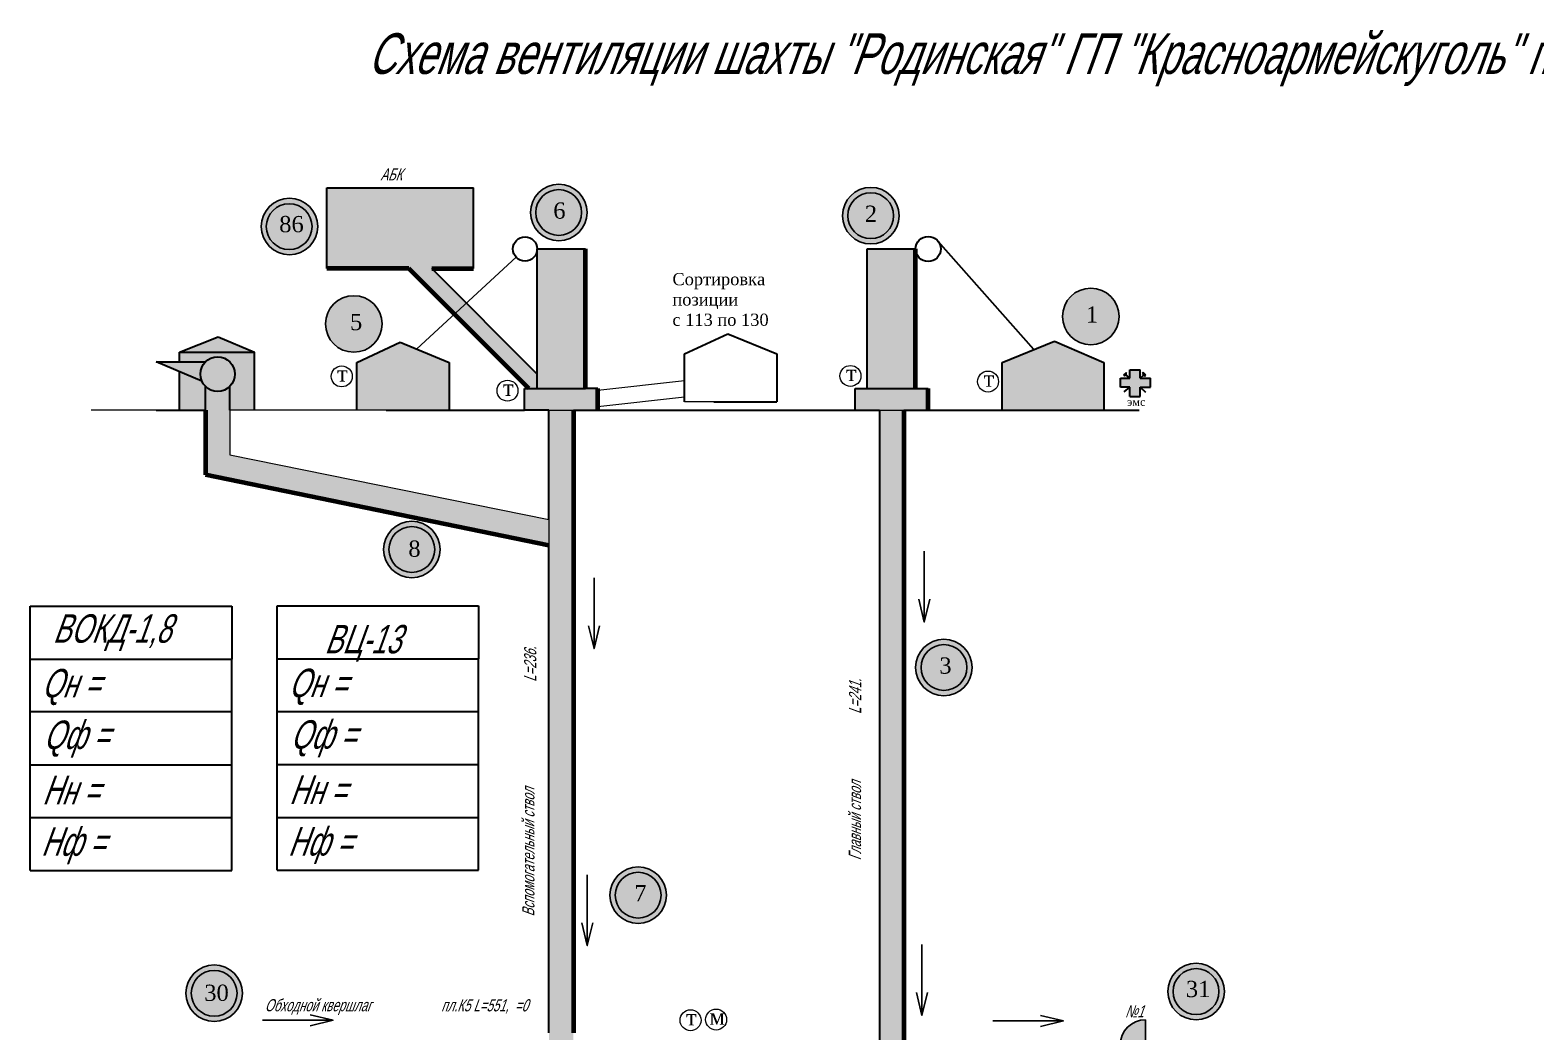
# Model space of a CAD drawing. Extents: x -416 to 179, y -69 to 259.
# Drawn here: x -390.1 to -204.7, y 106.6 to 229.9 of the extents above; entities that cross this region are included whole.
import ezdxf

# ---------------------------------------------------------------- set-up
doc = ezdxf.new("R2010")
doc.units = 0
doc.header["$MEASUREMENT"] = 0
for name, color, linetype in [('0 VIEW0', 7, 'Continuous'), ('Вент. шлюзы', 7, 'Continuous'), ('Замерные станции', 7, 'Continuous'), ('Направление струи', 7, 'Continuous'), ('Позиции краска', 7, 'Continuous'), ('Позиции ПЛА', 7, 'Continuous'), ('Сланцевые заслоны', 7, 'Continuous')]:
    doc.layers.add(name, color=color, linetype=linetype)
doc.styles.add('ESKD', font='Eskdwin')
doc.styles.add('K5_TEXTSTYLE', font='win_eskd.shx', dxfattribs={"width": 0.7, "oblique": 15, "bigfont": 'b_eskd.shx'})

# ---------------------------------------------------------------- blocks, each defined once
blk = doc.blocks.new('заслон')
at = {"layer": 'Сланцевые заслоны'}
blk.add_hatch(color=256, dxfattribs=at).paths.add_polyline_path([(-1.5, 0), (2.71, 0, 1)])
blk.add_line((-1.5, 0), (2.71, 0), dxfattribs=at)
blk.add_arc((0.6, 0), 2.11, 0, 180, dxfattribs=at)

msp = doc.modelspace()

# ---------------------------------------------------------------- hatches: boundary and pattern name
at = {"layer": '0 VIEW0', "lineweight": 30}
h = msp.add_hatch(color=256, dxfattribs=at)
h.paths.add_polyline_path([(-252.82, 187.29), (-252.69, 187.4), (-253.02, 187.73), (-253.15, 187.62), (-252.97, 187.44)])
h.paths.add_polyline_path([(-255.03, 187.63), (-255.13, 187.72), (-255.44, 187.42), (-255.34, 187.33), (-255.19, 187.47)])
at = {"layer": 'Вент. шлюзы', "linetype": 'Continuous', "lineweight": 0}
msp.add_hatch(color=41, dxfattribs=at).paths.add_polyline_path([(-366.93, 192.15), (-371.71, 190.24), (-362.45, 190.24)])
at = {"layer": 'Замерные станции', "linetype": 'Continuous', "lineweight": 0}
for color, points in [(1, [(-252.15, 187.04), (-253.42, 187.04), (-253.42, 188.07), (-254.69, 188.07), (-254.69, 187.04), (-255.81, 187.04), (-255.81, 185.95), (-254.69, 185.95), (-254.69, 184.81), (-253.42, 184.81), (-253.42, 185.95), (-252.15, 185.95)]), (4, [(-243.7, 111.54, 1), (-249.35, 111.54, 1)])]:
    msp.add_hatch(color=color, dxfattribs=at).paths.add_polyline_path(points)
at = {"layer": 'Позиции краска', "linetype": 'Continuous', "lineweight": 0}
for color, points in [(150, [(-335.5, 210.48), (-353.55, 210.48), (-353.55, 200.53), (-343.47, 200.53), (-328.7, 185.76), (-327.67, 185.76), (-327.67, 187.55), (-340.64, 200.53), (-335.5, 200.53)]), (3, [(-327.82, 207.44, 1), (-322.18, 207.44, 1)]), (41, [(-283.76, 207.05, 1), (-289.4, 207.05, 1)]), (150, [(-361.02, 205.7, 1), (-355.37, 205.7, 1)]), (3, [(-321.69, 202.95), (-327.67, 202.95), (-327.67, 185.76), (-321.69, 185.76)]), (41, [(-281.05, 202.95), (-287.03, 202.95), (-287.03, 185.76), (-281.05, 185.76)]), (2, [(-353.72, 193.72, 1), (-346.77, 193.72, 1)]), (150, [(-262.97, 194.65, 1), (-256.01, 194.65, 1)]), (2, [(-338.49, 188.98), (-344.51, 191.48), (-349.87, 188.98), (-349.87, 183.09), (-338.49, 183.09)]), (150, [(-257.88, 188.98), (-263.94, 191.61), (-270.39, 188.98), (-270.39, 183.09), (-257.88, 183.09)]), (41, [(-362.45, 190.24), (-371.71, 190.24), (-371.71, 189.07), (-368.5, 189.07, -0.664547), (-364.87, 187.55, -0.198912), (-365.5, 186.04), (-365.5, 183.09), (-362.45, 183.09)]), (41, [(-369.14, 187.55, 1), (-364.87, 187.55, 1)]), (41, [(-368.5, 189.07), (-374.57, 189.07), (-368.95, 186.67, -0.106143), (-369.14, 187.55, -0.201528)]), (41, [(-368.5, 186.02, -0.093387), (-368.95, 186.67), (-371.71, 187.85), (-371.71, 183.09), (-368.5, 183.09)]), (41, [(-365.5, 183.09), (-365.5, 186.04, -0.41127), (-368.5, 186.02), (-368.5, 183.09), (-368.5, 178.2), (-368.5, 175.13), (-326.2, 166.43), (-326.2, 169.66), (-365.5, 177.6)]), (3, [(-320.2, 185.76), (-321.69, 185.76), (-329.2, 185.76), (-329.2, 183.09), (-326.2, 183.09), (-323.2, 183.09), (-320.2, 183.09)]), (41, [(-279.51, 185.76), (-288.51, 185.76), (-288.51, 183.09), (-285.51, 183.09), (-282.51, 183.09), (-279.51, 183.09)]), (33, [(-323.2, 183.09), (-326.2, 183.09), (-326.2, 169.66), (-326.2, 166.43), (-326.2, 106.44), (-326.2, 79.35, -0.452556), (-323.2, 79.52), (-323.2, 106.44)]), (210, [(-282.51, 183.09), (-285.51, 183.09), (-285.51, 75.6), (-285.51, 70.12), (-285.51, 60.86), (-285.51, 57.46), (-285.51, 48.13, -0.427093), (-282.51, 48.2), (-282.51, 51.19), (-282.51, 54.27), (-282.51, 59.46), (-282.51, 62.59), (-282.51, 71.01)]), (41, [(-340.26, 165.96, 1), (-345.91, 165.96, 1)]), (210, [(-280.39, 151.43, 1), (-274.74, 151.43, 1)]), (33, [(-318.05, 123.4, 1), (-312.4, 123.4, 1)]), (2, [(-364.61, 111.33, 1), (-370.26, 111.33, 1)])]:
    msp.add_hatch(color=color, dxfattribs=at).paths.add_polyline_path(points)
h = msp.add_hatch(color=1, dxfattribs=at)
h.paths.add_polyline_path([(-328.48, 207.44, 1), (-321.52, 207.44, 1)])
h.paths.add_polyline_path([(-322.18, 207.44, -1), (-327.82, 207.44, -1)], flags=16)
h.paths.add_polyline_path([(-326.3, 205.54), (-323.82, 205.54), (-323.82, 209.81), (-326.3, 209.81)], flags=8)
h = msp.add_hatch(color=1, dxfattribs=at)
h.paths.add_polyline_path([(-290.06, 207.05, 1), (-283.1, 207.05, 1)])
h.paths.add_polyline_path([(-283.76, 207.05, -1), (-289.4, 207.05, -1)], flags=16)
h.paths.add_polyline_path([(-287.96, 205.15), (-285.48, 205.15), (-285.48, 209.42), (-287.96, 209.42)], flags=8)
h = msp.add_hatch(color=1, dxfattribs=at)
h.paths.add_polyline_path([(-361.63, 205.72, 1), (-354.68, 205.72, 1)])
h.paths.add_polyline_path([(-355.37, 205.7, -1), (-361.02, 205.7, -1)], flags=16)
h.paths.add_polyline_path([(-360.1, 203.87), (-356.15, 203.87), (-356.15, 208.14), (-360.1, 208.14)], flags=8)
h = msp.add_hatch(color=1, dxfattribs=at)
h.paths.add_polyline_path([(-346.56, 165.96, 1), (-339.61, 165.96, 1)])
h.paths.add_polyline_path([(-340.26, 165.96, -1), (-345.91, 165.96, -1)], flags=16)
h.paths.add_polyline_path([(-344.2, 163.92), (-341.73, 163.92), (-341.73, 168.19), (-344.2, 168.19)], flags=8)
h = msp.add_hatch(color=1, dxfattribs=at)
h.paths.add_polyline_path([(-281.04, 151.43, 1), (-274.09, 151.43, 1)])
h.paths.add_polyline_path([(-274.74, 151.43, -1), (-280.39, 151.43, -1)], flags=16)
h.paths.add_polyline_path([(-279.01, 149.53), (-276.53, 149.53), (-276.53, 153.8), (-279.01, 153.8)], flags=8)
h = msp.add_hatch(color=1, dxfattribs=at)
h.paths.add_polyline_path([(-318.7, 123.4, 1), (-311.75, 123.4, 1)])
h.paths.add_polyline_path([(-312.4, 123.4, -1), (-318.05, 123.4, -1)], flags=16)
h.paths.add_polyline_path([(-316.41, 121.51), (-313.93, 121.51), (-313.93, 125.78), (-316.41, 125.78)], flags=8)
h = msp.add_hatch(color=1, dxfattribs=at)
h.paths.add_polyline_path([(-250, 111.54, 1), (-243.05, 111.54, 1)])
h.paths.add_polyline_path([(-243.7, 111.54, -1), (-249.35, 111.54, -1)], flags=16)
h.paths.add_polyline_path([(-247.96, 109.64), (-244, 109.64), (-244, 113.91), (-247.96, 113.91)], flags=8)
h = msp.add_hatch(color=1, dxfattribs=at)
h.paths.add_polyline_path([(-370.91, 111.33, 1), (-363.96, 111.33, 1)])
h.paths.add_polyline_path([(-364.61, 111.33, -1), (-370.26, 111.33, -1)], flags=16)
h.paths.add_polyline_path([(-368.87, 109.43), (-364.92, 109.43), (-364.92, 113.7), (-368.87, 113.7)], flags=8)

# ---------------------------------------------------------------- linework, layer by layer
at = {"layer": '0 VIEW0', "lineweight": 30}
for p, q in [((-353.55, 200.53), (-353.55, 210.48)), ((-353.55, 210.48), (-335.5, 210.48)), ((-335.5, 200.53), (-335.5, 210.48)), ((-327.67, 185.76), (-327.67, 202.95)), ((-327.67, 202.95), (-321.69, 202.95)), ((-287.03, 185.76), (-287.03, 202.95)), ((-287.03, 202.95), (-281.05, 202.95)), ((-266.48, 190.57), (-278.28, 203.89)), ((-327.67, 187.55), (-340.64, 200.53)), ((-371.71, 190.24), (-366.93, 192.15)), ((-366.93, 192.15), (-362.45, 190.24)), ((-349.87, 188.98), (-344.51, 191.48)), ((-344.51, 191.48), (-338.49, 188.98)), ((-309.52, 190.03), (-304.16, 192.52)), ((-304.16, 192.52), (-298.14, 190.03)), ((-270.39, 188.98), (-263.94, 191.61)), ((-263.94, 191.61), (-257.88, 188.98)), ((-371.71, 189.07), (-371.71, 190.24)), ((-371.71, 190.24), (-362.45, 190.24)), ((-362.45, 183.09), (-362.45, 190.24)), ((-309.52, 184.13), (-309.52, 190.03)), ((-298.14, 190.03), (-298.14, 184.13)), ((-368.95, 186.67), (-374.57, 189.07)), ((-374.57, 189.07), (-368.5, 189.07)), ((-371.71, 183.09), (-371.71, 187.85)), ((-349.87, 183.09), (-349.87, 188.98)), ((-338.49, 188.98), (-338.49, 183.09)), ((-270.39, 183.09), (-270.39, 188.98)), ((-257.88, 188.98), (-257.88, 183.09)), ((-255.13, 187.72), (-255.44, 187.42)), ((-255.44, 187.42), (-255.34, 187.33)), ((-255.34, 187.33), (-255.03, 187.63)), ((-254.69, 187.04), (-255.19, 187.47)), ((-255.03, 187.63), (-255.13, 187.72)), ((-254.69, 187.04), (-254.69, 188.07)), ((-254.69, 188.07), (-253.42, 188.07)), ((-253.42, 187.04), (-253.42, 188.07)), ((-253.42, 187.04), (-252.97, 187.44)), ((-253.02, 187.73), (-253.15, 187.62)), ((-253.15, 187.62), (-252.97, 187.44)), ((-252.69, 187.4), (-253.02, 187.73)), ((-252.97, 187.44), (-252.82, 187.29)), ((-252.82, 187.29), (-252.69, 187.4)), ((-368.5, 183.09), (-368.5, 186.02)), ((-365.5, 183.09), (-365.5, 186.04)), ((-329.2, 183.09), (-329.2, 185.76)), ((-329.2, 185.76), (-321.69, 185.76)), ((-320.2, 185.76), (-321.69, 185.76)), ((-288.51, 183.09), (-288.51, 185.76)), ((-288.51, 185.76), (-279.51, 185.76)), ((-255.81, 185.95), (-255.81, 187.04)), ((-255.81, 187.04), (-254.69, 187.04)), ((-254.69, 185.95), (-255.81, 185.95)), ((-255.37, 185.36), (-254.69, 185.95)), ((-254.69, 184.81), (-254.69, 185.95)), ((-253.42, 187.04), (-252.15, 187.04)), ((-253.42, 184.81), (-253.42, 185.95)), ((-253.42, 185.95), (-252.15, 185.95)), ((-253.42, 185.95), (-252.73, 185.33)), ((-252.15, 185.95), (-252.15, 187.04)), ((-305.89, 184.13), (-298.14, 184.13)), ((-254.69, 184.81), (-253.42, 184.81)), ((-374.58, 183.09), (-368.5, 183.09)), ((-346.24, 183.09), (-335.28, 183.09)), ((-335.28, 183.09), (-329.2, 183.09)), ((-326.2, 183.09), (-329.2, 183.09)), ((-326.2, 169.66), (-326.2, 183.09)), ((-323.2, 183.09), (-288.51, 183.09)), ((-288.51, 183.09), (-285.51, 183.09)), ((-285.51, 183.09), (-285.51, 75.6)), ((-282.51, 183.09), (-279.51, 183.09)), ((-279.51, 183.09), (-253.51, 183.09)), ((-326.2, 106.44), (-326.2, 166.43)), ((-390.09, 152.46), (-390.09, 158.97)), ((-390.09, 158.97), (-365.27, 158.97)), ((-365.27, 158.97), (-365.27, 152.46)), ((-359.68, 152.5), (-359.68, 159.01)), ((-359.68, 159.01), (-334.86, 159.01)), ((-334.86, 159.01), (-334.86, 152.5)), ((-390.09, 126.44), (-390.09, 152.46)), ((-390.09, 152.46), (-365.27, 152.46)), ((-365.27, 126.44), (-365.27, 152.46)), ((-359.68, 126.48), (-359.68, 152.5)), ((-359.68, 152.5), (-334.86, 152.5)), ((-334.86, 126.48), (-334.86, 152.5)), ((-365.27, 145.96), (-390.09, 145.96)), ((-334.86, 145.99), (-359.68, 145.99)), ((-390.09, 139.45), (-365.27, 139.45)), ((-359.68, 139.49), (-334.86, 139.49)), ((-390.09, 132.95), (-365.27, 132.95)), ((-359.68, 132.98), (-334.86, 132.98)), ((-390.09, 126.44), (-365.27, 126.44)), ((-359.68, 126.48), (-334.86, 126.48))]:
    msp.add_line(p, q, dxfattribs=at)
at = {"layer": '0 VIEW0', "color": 1, "lineweight": 80}
for p, q in [((-321.69, 185.76), (-321.69, 202.95)), ((-281.05, 185.76), (-281.05, 202.95)), ((-343.47, 200.53), (-353.55, 200.53)), ((-328.7, 185.76), (-343.47, 200.53)), ((-340.64, 200.53), (-335.5, 200.53)), ((-320.2, 183.09), (-320.2, 185.76)), ((-279.51, 183.09), (-279.51, 185.76)), ((-323.2, 183.09), (-323.2, 106.44)), ((-282.51, 183.09), (-282.51, 71.01))]:
    msp.add_line(p, q, dxfattribs=at)
at = {"layer": '0 VIEW0', "lineweight": 30}
for centre, radius in [((-329.15, 202.95), 1.49), ((-279.51, 202.95), 1.54), ((-367, 187.55), 2.13)]:
    msp.add_circle(centre, radius, dxfattribs=at)
at = {"layer": 'Вент. шлюзы', "linetype": 'Continuous', "lineweight": 0}
for p, q in [((-326.2, 183.09), (-323.2, 183.09)), ((-326.2, 169.66), (-326.2, 166.43))]:
    msp.add_line(p, q, dxfattribs=at)
at = {"layer": 'Замерные станции', "linetype": 'Continuous', "lineweight": 0}
for centre in [(-351.72, 187.27), (-289.08, 187.32), (-272.14, 186.63), (-331.31, 185.51), (-308.77, 108.01), (-305.62, 108.09)]:
    msp.add_circle(centre, 1.29, dxfattribs=at)
at = {"layer": 'Направление струи', "color": 1}
for points in [[(-280, 165.74), (-280, 157.03)], [(-320.65, 162.46), (-320.65, 153.76)], [(-279.31, 159.84), (-280, 157.03), (-280.68, 159.84)], [(-319.97, 156.57), (-320.65, 153.76), (-321.34, 156.57)], [(-321.48, 125.91), (-321.48, 117.2)], [(-320.8, 120.01), (-321.48, 117.2), (-322.17, 120.01)], [(-280.28, 117.32), (-280.28, 108.61)], [(-279.6, 111.42), (-280.28, 108.61), (-280.96, 111.42)], [(-361.49, 108.01), (-352.78, 108.01)], [(-355.59, 108.69), (-352.78, 108.01), (-355.59, 107.33)], [(-271.55, 107.92), (-262.85, 107.92)], [(-265.66, 108.6), (-262.85, 107.92), (-265.66, 107.23)]]:
    msp.add_lwpolyline(points, dxfattribs=at)
at = {"layer": 'Позиции краска', "linetype": 'Continuous', "lineweight": 0}
for p, q in [((-342.49, 190.64), (-330.25, 201.94)), ((-309.52, 186.71), (-320.2, 185.52)), ((-309.52, 184.71), (-320.2, 183.52)), ((-305.89, 184.13), (-309.52, 184.13)), ((-368.5, 183.09), (-382.56, 183.09)), ((-355.32, 183.09), (-365.5, 183.09)), ((-365.5, 183.09), (-365.5, 177.6)), ((-346.24, 183.09), (-355.32, 183.09)), ((-285.51, 183.09), (-282.51, 183.09)), ((-365.5, 177.6), (-326.2, 169.66))]:
    msp.add_line(p, q, dxfattribs=at)
at = {"layer": 'Позиции краска', "color": 1, "linetype": 'Continuous', "lineweight": 80}
for p, q in [((-368.5, 183.09), (-368.5, 178.2)), ((-368.5, 178.2), (-368.5, 175.13)), ((-326.2, 166.43), (-368.5, 175.13))]:
    msp.add_line(p, q, dxfattribs=at)
at = {"layer": 'Позиции краска'}
for centre in [(-325, 207.44), (-286.58, 207.05), (-358.19, 205.7), (-343.09, 165.96), (-277.57, 151.43), (-315.22, 123.4), (-367.43, 111.33), (-246.52, 111.54)]:
    msp.add_circle(centre, 2.82, dxfattribs=at)
at = {"layer": 'Позиции ПЛА'}
for centre in [(-325, 207.44), (-286.58, 207.05), (-358.16, 205.72), (-350.24, 193.72), (-259.49, 194.65), (-343.09, 165.96), (-277.57, 151.43), (-315.22, 123.4), (-246.52, 111.54), (-367.43, 111.33)]:
    msp.add_circle(centre, 3.48, dxfattribs=at)

# ---------------------------------------------------------------- block references
at = {"layer": 'Сланцевые заслоны', "xscale": 1.47478522899189, "yscale": 1.47478522899189, "zscale": 1.47478522899189, "rotation": 90}
msp.add_blockref('заслон', (-252.75, 104.08), dxfattribs=at)

# ---------------------------------------------------------------- texts
at = {"layer": '0 VIEW0', "color": 7, "lineweight": 30, "style": 'K5_TEXTSTYLE', "oblique": 20, "width": 0.7}
msp.add_text('Схема вентиляции шахты "Родинская" ГП "Красноармейскуголь" по состоянию на "____" _____________201  г.', height=5, dxfattribs=at).set_placement((-348.55, 224.5))
at = {"layer": '0 VIEW0', "lineweight": 30, "style": 'K5_TEXTSTYLE', "oblique": 20, "width": 0.7}
for s, height, p in [('АБК', 1.5, (-346.97, 211.38)), ('ВОКД-1,8', 3.5, (-387.31, 154.48)), ('ВЦ-13', 3.5, (-353.86, 153.17)), ('Qн = ', 3.5, (-388.69, 147.75)), ('Qн = ', 3.5, (-358.28, 147.78)), ('Qф = ', 3.5, (-388.47, 141.4)), ('Qф = ', 3.5, (-358.06, 141.44)), ('Нн = ', 3.5, (-388.61, 134.6)), ('Нн = ', 3.5, (-358.2, 134.64)), ('Нф =', 3.5, (-388.76, 128.25)), ('Нф =', 3.5, (-358.35, 128.28)), ('Обходной квершлаг', 1.5, (-361.2, 109.11)), ('пл.К5 L=551,  =0 ', 1.5, (-339.48, 109.1)), ('№1', 1.5, (-255.28, 108.35))]:
    msp.add_text(s, height=height, dxfattribs=at).set_placement(p)
for s, rotation, p in [('L=236.', 90, (-327.76, 149.66)), ('L=241.', 90, (-287.76, 145.7)), ('Главный ствол', 89.9673, (-287.78, 127.69)), ('Вспомогательный ствол', 90, (-327.99, 120.78))]:
    msp.add_text(s, height=1.5, rotation=rotation, dxfattribs=at).set_placement(p)
at = {"layer": 'Замерные станции', "linetype": 'Continuous', "lineweight": 0, "insert": (-311, 199.99), "char_height": 1.5, "attachment_point": 1}
msp.add_mtext_dynamic_manual_height_columns('{\\fTimes New Roman|b0|i0|c204|p18;Сортировка\\Pпозиции \\Pс 113 по 130}', width=15.5607, gutter_width=119.29, heights=[0], dxfattribs=at)
at = {"layer": 'Позиции ПЛА', "attachment_point": 1, "style": 'ESKD'}
for s, insert, char_height, width in [('{\\fTimes New Roman|b0|i0|c204|p18;6}', (-325.67, 208.68), 2, 5.3058), ('{\\fTimes New Roman|b0|i0|c204|p18;2}', (-287.31, 208.29), 2, 5.3058), ('{\\fTimes New Roman|b0|i0|c204|p18;86}', (-359.42, 207.01), 2, 5.3058), ('{\\fTimes New Roman|b0|i0|c204|p18;5}', (-350.7, 194.96), 2, 5.3058), ('{\\fTimes New Roman|b0|i0|c204|p18;1}', (-260.08, 195.89), 2, 5.3058), ('{\\fTimes New Roman|b0|i0|c204|p18;т}', (-352.29, 188.63), 2, 2.2557), ('{\\fTimes New Roman|b0|i0|c204|p18;т}', (-289.64, 188.68), 2, 2.2557), ('{\\fTimes New Roman|b0|i0|c204|p18;т}', (-272.7, 187.99), 2, 2.2557), ('{\\fTimes New Roman|b0|i0|c204|p18;т}', (-331.88, 186.87), 2, 2.2557), ('{\\fTimes New Roman|b0|i0|c204|p18;эмс}', (-255.02, 184.63), 1, 0.6206), ('{\\fTimes New Roman|b0|i0|c204|p18;8}', (-343.52, 167.06), 2, 5.3058), ('{\\fTimes New Roman|b0|i0|c204|p18;3}', (-278.14, 152.67), 2, 5.3058), ('{\\fTimes New Roman|b0|i0|c204|p18;7}', (-315.7, 124.64), 2, 5.3058), ('{\\fTimes New Roman|b0|i0|c204|p18;30}', (-368.65, 112.39), 2, 5.3058), ('{\\fTimes New Roman|b0|i0|c204|p18;т}', (-309.33, 109.37), 2, 2.2557), ('{\\fTimes New Roman|b0|i0|c204|p18;м}', (-306.44, 109.45), 2, 2.2557)]:
    msp.add_mtext(s, dxfattribs=dict(at, insert=insert, char_height=char_height, width=width))
at = {"layer": 'Позиции ПЛА', "insert": (-247.78, 112.86), "char_height": 2, "attachment_point": 1, "style": 'ESKD'}
msp.add_mtext('{\\fTimes New Roman|b0|i0|c204|p18;31}', dxfattribs=at)

doc.saveas('drawing.dxf')
